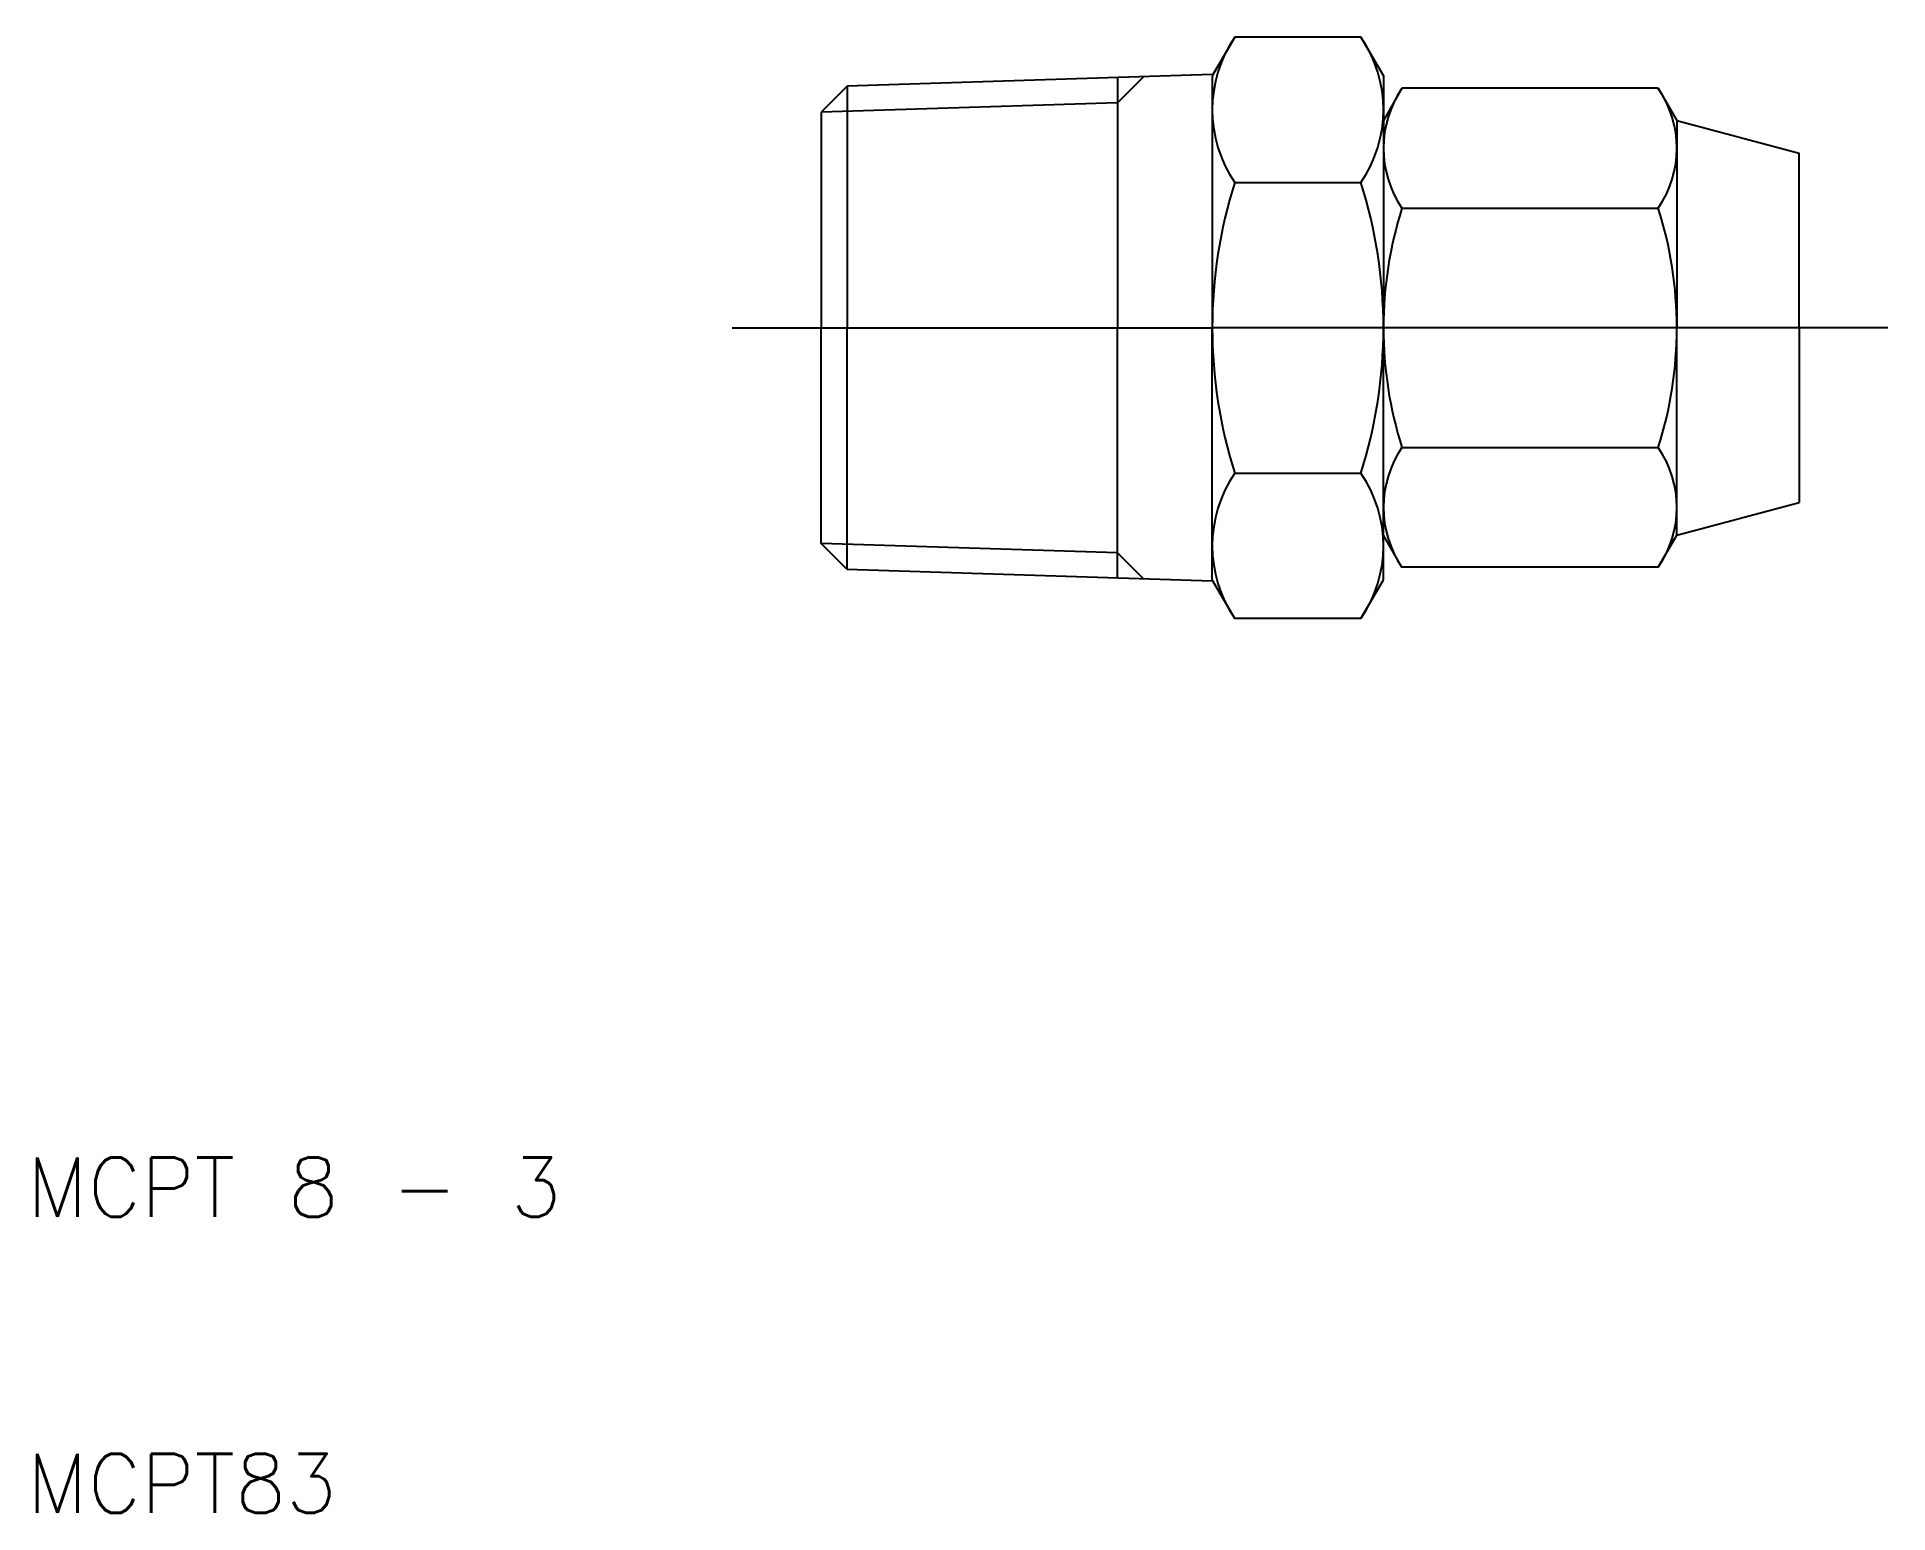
# Model space of a CAD drawing. Extents: x 10.3 to 72.8, y 10 to 59.8.
import ezdxf

# ---------------------------------------------------------------- set-up
doc = ezdxf.new("R2010")
doc.units = 0
doc.linetypes.add('CENTER', pattern=[50.8, 31.75, -6.35, 6.35, -6.35])
doc.layers.get('0').update_dxf_attribs({"linetype": 'CONTINUOUS'})
doc.layers.add('CENTER', color=1, linetype='CENTER')
doc.styles.get("Standard").update_dxf_attribs({"font": 'txt.shx'})

msp = doc.modelspace()

# ---------------------------------------------------------------- linework, layer by layer
for p, q in [((50.759, 59.815), (50, 58.5)), ((55.016, 59.815), (50.759, 59.815)), ((55.016, 59.815), (55.775, 58.5)), ((37.684, 58.16), (36.8, 57.277)), ((50, 58.545), (37.684, 58.16)), ((37.684, 58.16), (37.684, 50)), ((46.8, 58.445), (46.8, 50)), ((50, 58.5), (50, 50)), ((55.775, 58.5), (55.775, 50)), ((56.4, 58.083), (55.775, 57)), ((65.05, 58.083), (56.4, 58.083)), ((65.05, 58.083), (65.675, 57)), ((36.8, 57.277), (36.8, 50)), ((65.675, 57), (65.675, 50)), ((65.675, 57), (69.8, 55.895)), ((69.8, 50), (69.8, 55.895)), ((50.759, 54.907), (55.016, 54.907)), ((56.4, 54.041), (65.05, 54.041)), ((36.8, 42.723), (36.8, 50)), ((37.684, 41.84), (37.684, 50)), ((46.8, 41.555), (46.8, 50)), ((50, 41.5), (50, 50)), ((55.775, 41.5), (55.775, 50)), ((65.675, 43), (65.675, 50)), ((69.8, 50), (69.8, 44.105)), ((56.4, 45.959), (65.05, 45.959)), ((50.759, 45.093), (55.016, 45.093)), ((65.675, 43), (69.8, 44.105)), ((37.684, 41.84), (36.8, 42.723)), ((56.4, 41.917), (55.775, 43)), ((65.05, 41.917), (65.675, 43)), ((65.05, 41.917), (56.4, 41.917)), ((50, 41.455), (37.684, 41.84)), ((50.759, 40.185), (50, 41.5)), ((55.016, 40.185), (55.775, 41.5)), ((55.016, 40.185), (50.759, 40.185))]:
    msp.add_line(p, q)
at = {"color": 3}
for p, q in [((47.684, 58.473), (46.8, 57.589)), ((46.8, 57.589), (36.8, 57.277)), ((46.8, 42.411), (36.8, 42.723)), ((47.684, 41.527), (46.8, 42.411))]:
    msp.add_line(p, q, dxfattribs=at)
for centre, radius, start, end in [((54.345, 57.361), 4.345, 145.61575, 214.38425), ((51.43, 57.361), 4.345, 325.61575, 34.38425), ((59.353, 56.062), 3.578, 145.61575, 214.38425), ((62.097, 56.062), 3.578, 325.61575, 34.38425), ((66.241, 50), 16.241, 162.41205, 180), ((39.534, 50), 16.241, 0, 17.58795), ((69.15, 50), 13.375, 162.41205, 180), ((52.3, 50), 13.375, 0, 17.58795), ((66.241, 50), 16.241, 180, 197.58795), ((39.534, 50), 16.241, 342.41205, 0), ((69.15, 50), 13.375, 180, 197.58795), ((52.3, 50), 13.375, 342.41205, 0), ((59.353, 43.938), 3.578, 145.61575, 214.38425), ((62.097, 43.938), 3.578, 325.61575, 34.38425), ((54.345, 42.639), 4.345, 145.61575, 214.38425), ((51.43, 42.639), 4.345, 325.61575, 34.38425)]:
    msp.add_arc(centre, radius, start, end)
at = {"layer": 'CENTER'}
for p, q in [((33.8, 50), (50, 50)), ((55.775, 50), (50, 50)), ((72.8, 50), (55.775, 50))]:
    msp.add_line(p, q, dxfattribs=at)

# ---------------------------------------------------------------- texts
for s, p in [('MCPT 8 - 3', (10, 20)), ('MCPT83', (10, 10))]:
    msp.add_text(s, height=2).set_placement(p)

doc.saveas('drawing.dxf')
